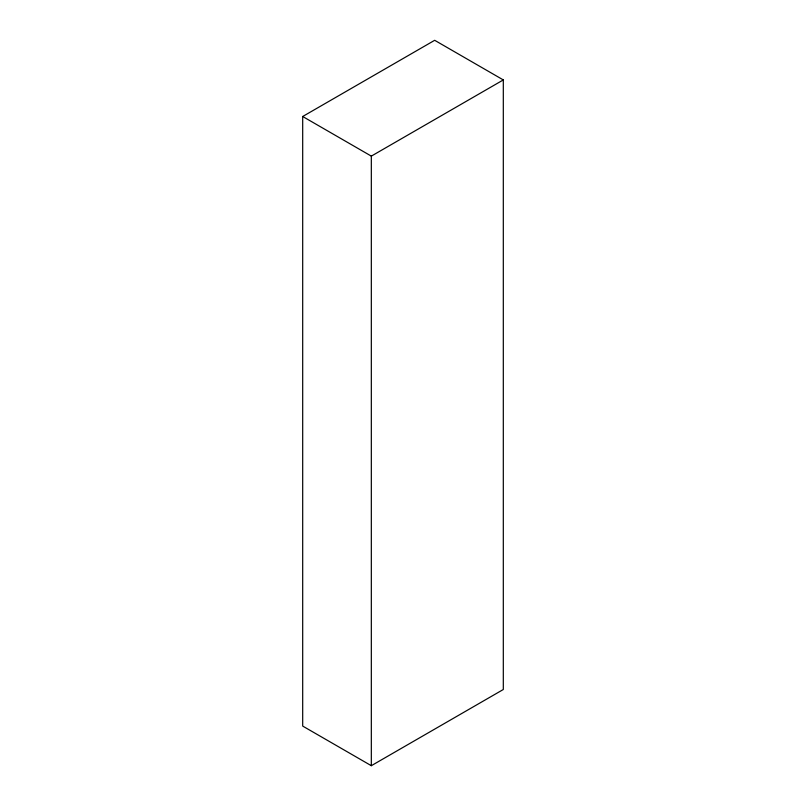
<?xml version="1.0" encoding="UTF-8"?>
<svg xmlns="http://www.w3.org/2000/svg" width="806" height="806" viewBox="0 0 806 806"><rect width="100%" height="100%" fill="white"/><g stroke="black" fill="none" stroke-linecap="round" stroke-linejoin="round"><path stroke-width="1.21" d="M302.693 116.497L434.676 40.3L503.307 79.925L503.307 689.503L371.324 765.7L302.693 726.075L302.693 116.497L371.324 156.122L503.307 79.925M371.324 156.122L371.324 765.7"/></g></svg>
